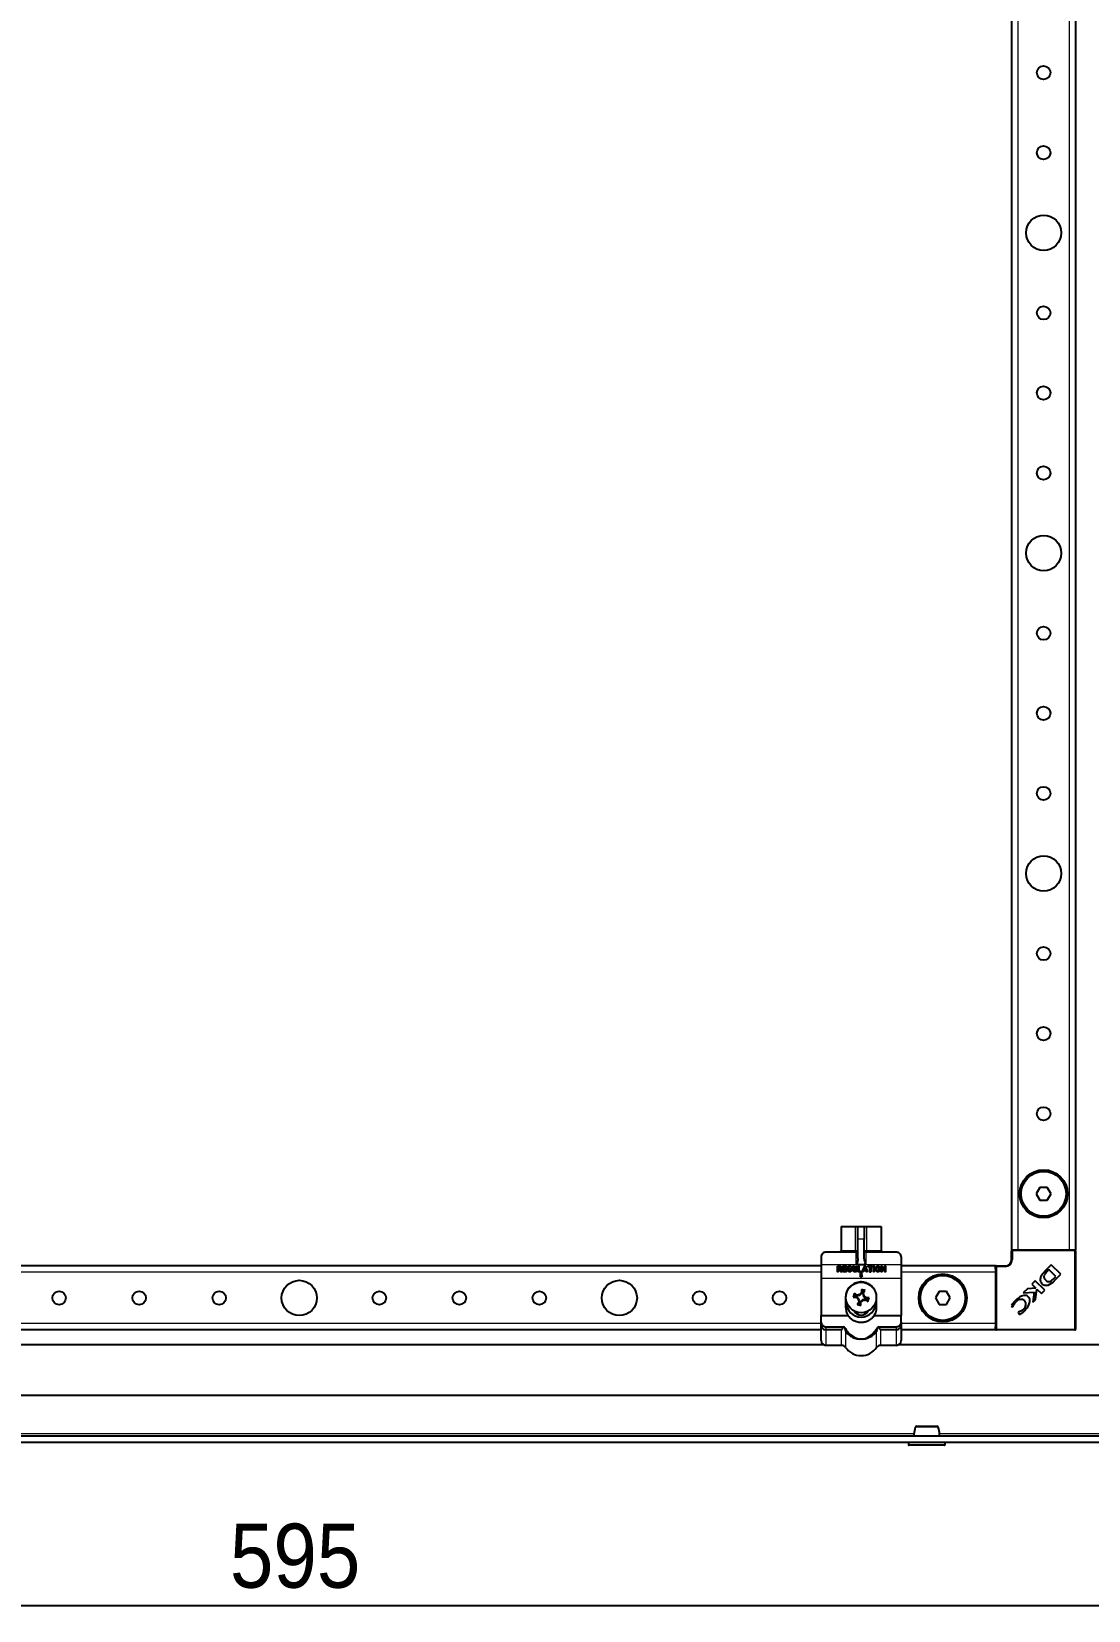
# Model space of a CAD drawing. Header units: millimetres. Extents: x -1161 to 1836, y -465 to 1013.
# Drawn here: x -840.2 to -510.1, y -284.8 to 208.1 of the extents above; entities that cross this region are included whole.
import ezdxf

# ---------------------------------------------------------------- set-up
doc = ezdxf.new("R2010")
doc.units = ezdxf.units.MM
doc.linetypes.add('SLD-Сплошная', pattern=[0])
doc.layers.add('FORMAT', color=7, linetype='SLD-Сплошная')
doc.styles.add('SLDTEXTSTYLE0', font='GOTHICI.TTF', dxfattribs={"width": 0.913})
doc.styles.add('SLDTEXTSTYLE1', font='GOTHIC.TTF', dxfattribs={"width": 0.913})
doc.dimstyles.new('SLDDIMSTYLE0', dxfattribs={"dimtxt": 20, "dimasz": 10, "dimexe": 0, "dimexo": 0.0625, "dimgap": 5, "dimtad": 2, "dimdec": 1, "dimrnd": 1e-09, "dimzin": 12, "dimdsep": 46, "dimtxsty": 'SLDTEXTSTYLE0', "dimsah": 1, "dimcen": 0.09, "dimadec": 0, "dimazin": 3, "dimtfac": 1, "dimtofl": 0, "dimtmove": 0, "dimatfit": 3, "dimfxl": 0, "dimfrac": 2, "dimtolj": 1, "dimtzin": 12, "dimarcsym": 0})

# ---------------------------------------------------------------- blocks, each defined once
blk = doc.blocks.new('_D_7')
at = {"layer": 'FORMAT'}
for p, q in [((-1053.6, -232.23), (-1053.6, -284.22)), ((-458.6, -232.23), (-458.6, -284.22)), ((-1053.6, -283.22), (-458.6, -283.22))]:
    blk.add_line(p, q, dxfattribs=at)
for points in [[(-1053.6, -283.22), (-1043.6, -284.76), (-1043.6, -281.69)], [(-458.6, -283.22), (-468.6, -281.69), (-468.6, -284.76)]]:
    blk.add_solid(points, dxfattribs=at)
at = {"layer": 'FORMAT', "insert": (-778.26, -257.68), "char_height": 20, "attachment_point": 1, "style": 'SLDTEXTSTYLE1'}
blk.add_mtext('595', dxfattribs=at)

msp = doc.modelspace()

# ---------------------------------------------------------------- linework, layer by layer
at = {"color": 7, "linetype": 'SLD-Сплошная', "lineweight": 25}
for p, q in [((-534.1, 662.78), (-534.1, -172.22)), ((-514.1, 662.78), (-514.1, -172.22)), ((-525.25, -152.72), (-526.41, -154.72)), ((-522.94, -152.72), (-525.25, -152.72)), ((-521.79, -154.72), (-522.94, -152.72)), ((-526.41, -154.72), (-525.25, -156.72)), ((-525.25, -156.72), (-522.94, -156.72)), ((-522.94, -156.72), (-521.79, -154.72)), ((-587.35, -164.92), (-587.35, -172.42)), ((-587.35, -164.92), (-582.82, -164.92)), ((-582.82, -164.92), (-582.1, -164.92)), ((-582.1, -164.92), (-580.1, -164.92)), ((-582.1, -168.92), (-582.1, -164.92)), ((-580.1, -164.92), (-580.1, -168.92)), ((-580.1, -164.92), (-579.38, -164.92)), ((-579.38, -164.92), (-574.85, -164.92)), ((-574.85, -164.92), (-574.85, -172.42)), ((-582.1, -174.86), (-582.1, -168.92)), ((-580.1, -174.86), (-580.1, -168.92)), ((-534.1, -172.22), (-533.8, -172.22)), ((-533.8, -172.22), (-533.15, -172.22)), ((-533.15, -172.22), (-532.1, -172.22)), ((-532.1, -172.22), (-516.1, -172.22)), ((-516.1, -172.22), (-515.04, -172.22)), ((-515.04, -172.22), (-514.4, -172.22)), ((-514.4, -172.22), (-514.1, -172.22)), ((-593.6, -177.22), (-974.1, -177.22)), ((-593.6, -174.42), (-593.6, -176.92)), ((-593.6, -176.92), (-593.6, -181.18)), ((-582.6, -172.92), (-592.1, -172.92)), ((-588.51, -178.94), (-588.51, -177.28)), ((-588.51, -177.28), (-587.75, -177.28)), ((-586.9, -179.05), (-586.9, -177.28)), ((-586.9, -177.28), (-585.84, -177.28)), ((-583.64, -178.47), (-583.64, -177.39)), ((-583.38, -177.39), (-583.38, -178.46)), ((-582.63, -178.45), (-582.63, -177.39)), ((-582.37, -177.39), (-582.37, -178.45)), ((-582.08, -179.07), (-582.08, -177.41)), ((-581.82, -177.41), (-581.82, -178.81)), ((-580.66, -178.9), (-580.09, -177.36)), ((-579.76, -177.38), (-579.17, -178.9)), ((-570.1, -172.92), (-579.6, -172.92)), ((-578.83, -177.28), (-577.71, -177.28)), ((-577.24, -178.94), (-577.24, -177.41)), ((-576.98, -177.41), (-576.98, -178.94)), ((-574.82, -178.94), (-574.82, -177.38)), ((-574.55, -177.33), (-573.74, -178.57)), ((-573.74, -178.57), (-573.74, -177.39)), ((-573.48, -177.39), (-573.48, -178.94)), ((-568.6, -174.42), (-568.6, -176.92)), ((-568.6, -176.92), (-568.6, -181.18)), ((-539.1, -177.22), (-568.6, -177.22)), ((-539.1, -177.22), (-539.1, -177.52)), ((-538.8, -177.22), (-536.1, -177.22)), ((-534.1, -175.22), (-534.1, -172.52)), ((-521.7, -176.87), (-523.59, -178.76)), ((-518.74, -179.83), (-521.7, -176.87)), ((-514.1, -172.52), (-514.1, -196.92)), ((-593.6, -181.18), (-593.6, -192.68)), ((-588.24, -177.54), (-588.24, -178.04)), ((-587.75, -177.54), (-588.24, -177.54)), ((-588.24, -178.04), (-587.65, -178.04)), ((-588.24, -178.31), (-588.24, -178.94)), ((-587.95, -178.31), (-588.24, -178.31)), ((-587.46, -179.02), (-587.95, -178.31)), ((-587.65, -178.31), (-587.25, -178.88)), ((-585.84, -179.05), (-586.9, -179.05)), ((-585.84, -177.54), (-586.64, -177.54)), ((-586.64, -177.54), (-586.64, -177.95)), ((-586.64, -177.95), (-585.89, -177.95)), ((-585.89, -178.21), (-586.64, -178.21)), ((-586.64, -178.21), (-586.64, -178.79)), ((-586.64, -178.79), (-585.84, -178.79)), ((-584.57, -178.12), (-584.07, -178.12)), ((-584.36, -178.38), (-584.57, -178.38)), ((-584.07, -178.12), (-584.07, -178.41)), ((-581.02, -179.07), (-582.08, -179.07)), ((-581.82, -178.81), (-581.02, -178.81)), ((-581.35, -180.28), (-581.6, -180.28)), ((-581.6, -180.28), (-581.1, -180.78)), ((-580.85, -179.28), (-581.35, -179.28)), ((-581.35, -179.28), (-581.35, -180.28)), ((-581.1, -180.78), (-580.6, -180.28)), ((-580.85, -180.28), (-580.85, -179.28)), ((-580.6, -180.28), (-580.85, -180.28)), ((-580.32, -178.74), (-580.41, -178.99)), ((-579.51, -178.74), (-580.32, -178.74)), ((-579.92, -177.6), (-580.23, -178.48)), ((-580.23, -178.48), (-579.6, -178.48)), ((-579.6, -178.48), (-579.92, -177.6)), ((-579.42, -178.98), (-579.51, -178.74)), ((-578.42, -177.54), (-578.83, -177.54)), ((-578.42, -179.01), (-578.42, -177.54)), ((-577.71, -177.54), (-578.1, -177.54)), ((-578.1, -177.54), (-578.1, -179.01)), ((-573.72, -178.97), (-574.56, -177.7)), ((-574.56, -177.7), (-574.56, -178.94)), ((-568.6, -181.18), (-568.6, -192.68)), ((-539.1, -178.17), (-539.1, -177.52)), ((-539.1, -178.17), (-539.1, -179.22)), ((-539.1, -179.22), (-539.1, -195.22)), ((-526.71, -181.88), (-527.77, -182.93)), ((-523.75, -184.83), (-526.71, -181.88)), ((-523.59, -178.76), (-523.61, -178.78)), ((-522.45, -178.35), (-523.11, -179.03)), ((-520.27, -180.53), (-522.45, -178.35)), ((-520.99, -181.28), (-520.27, -180.53)), ((-520.74, -181.82), (-518.74, -179.83)), ((-585.95, -187.07), (-585.95, -190.07)), ((-583.3, -186.75), (-583.57, -186.94)), ((-583.3, -186.75), (-583.13, -186.17)), ((-582.5, -186.78), (-583.3, -186.75)), ((-583.13, -186.17), (-583.25, -185.86)), ((-583.13, -186.17), (-582.44, -186.57)), ((-582.5, -186.78), (-582.61, -187)), ((-581.83, -187.48), (-582.5, -186.78)), ((-582.44, -186.57), (-582.41, -186.33)), ((-582.44, -186.57), (-581.5, -186.34)), ((-581.5, -186.34), (-581.62, -186.13)), ((-581.5, -186.34), (-580.8, -185.67)), ((-580.8, -185.67), (-581.02, -185.57)), ((-580.77, -184.87), (-580.96, -184.61)), ((-580.8, -185.67), (-580.77, -184.87)), ((-580.77, -184.87), (-580.19, -185.04)), ((-580.19, -185.04), (-580.59, -185.73)), ((-580.59, -185.73), (-580.36, -186.67)), ((-580.59, -185.73), (-580.35, -185.76)), ((-580.36, -186.67), (-580.15, -186.55)), ((-580.36, -186.67), (-579.69, -187.37)), ((-580.19, -185.04), (-579.89, -184.92)), ((-579.69, -187.37), (-579.59, -187.15)), ((-578.89, -187.4), (-578.63, -187.21)), ((-576.25, -190.07), (-576.25, -187.07)), ((-556.75, -185.22), (-557.91, -187.22)), ((-557.91, -187.22), (-556.75, -189.22)), ((-554.44, -185.22), (-556.75, -185.22)), ((-553.29, -187.22), (-554.44, -185.22)), ((-554.44, -189.22), (-553.29, -187.22)), ((-529.18, -184.35), (-530.47, -185.64)), ((-530.47, -185.64), (-527, -185.46)), ((-526.52, -184.18), (-529.18, -184.35)), ((-527.77, -182.93), (-526.52, -184.18)), ((-527, -185.46), (-527.47, -188.56)), ((-526.67, -187.76), (-526.19, -184.49)), ((-526.19, -184.49), (-524.8, -185.88)), ((-524.8, -185.88), (-523.75, -184.83)), ((-585.75, -188.57), (-585.95, -188.57)), ((-582.01, -189.11), (-582.31, -189.23)), ((-581.83, -187.48), (-582.05, -187.6)), ((-582.01, -189.11), (-581.6, -188.42)), ((-581.43, -189.28), (-582.01, -189.11)), ((-581.6, -188.42), (-581.85, -188.39)), ((-581.6, -188.42), (-581.83, -187.48)), ((-581.39, -188.48), (-581.43, -189.28)), ((-581.43, -189.28), (-581.23, -189.54)), ((-580.69, -187.81), (-581.39, -188.48)), ((-581.39, -188.48), (-581.17, -188.58)), ((-579.75, -187.58), (-580.69, -187.81)), ((-580.69, -187.81), (-580.58, -188.02)), ((-579.75, -187.58), (-579.79, -187.82)), ((-579.06, -187.98), (-579.75, -187.58)), ((-579.69, -187.37), (-578.89, -187.4)), ((-578.89, -187.4), (-579.06, -187.98)), ((-579.06, -187.98), (-578.94, -188.29)), ((-576.25, -188.57), (-576.45, -188.57)), ((-556.75, -189.22), (-554.44, -189.22)), ((-534.1, -189.6), (-533.85, -190.11)), ((-533.85, -190.11), (-533.74, -190)), ((-531.9, -191.54), (-532.03, -191.68)), ((-532.03, -191.68), (-531.7, -192.37)), ((-527.47, -188.56), (-526.67, -187.76)), ((-593.6, -194.82), (-593.6, -192.68)), ((-593.6, -192.68), (-585.19, -192.68)), ((-593.6, -195.73), (-593.6, -194.82)), ((-593.6, -200.52), (-593.6, -195.73)), ((-592.1, -196.21), (-586.58, -196.21)), ((-592.1, -197.11), (-587.19, -197.11)), ((-577.01, -192.68), (-568.6, -192.68)), ((-575.62, -196.21), (-570.1, -196.21)), ((-575.01, -197.11), (-570.1, -197.11)), ((-568.6, -194.82), (-568.6, -192.68)), ((-568.6, -194.82), (-568.6, -195.73)), ((-568.6, -195.73), (-568.6, -200.52)), ((-539.1, -195.22), (-539.1, -196.28)), ((-539.1, -196.92), (-539.1, -196.28)), ((-539.1, -196.92), (-539.1, -197.22)), ((-999.6, -201.72), (-593, -201.72)), ((-593.6, -197.22), (-974.1, -197.22)), ((-587.19, -202.02), (-592.1, -202.02)), ((-570.1, -202.02), (-575.01, -202.02)), ((-569.2, -201.72), (-474.72, -201.72)), ((-539.1, -197.22), (-568.6, -197.22)), ((-514.4, -197.22), (-538.8, -197.22)), ((-466.6, -217.72), (-999.6, -217.72)), ((-1051.3, -230.22), (-460.9, -230.22)), ((-1051.3, -232.22), (-460.9, -232.22)), ((-566.35, -232.22), (-566.35, -232.97)), ((-555.1, -233.22), (-566.1, -233.22)), ((-554.85, -232.97), (-554.85, -232.22))]:
    msp.add_line(p, q, dxfattribs=at)
at = {"color": 7, "linetype": 'SLD-Сплошная', "lineweight": 18}
for p, q in [((-532.1, 662.78), (-532.1, -172.22)), ((-516.1, 662.78), (-516.1, -172.22)), ((-582.82, -172.42), (-582.82, -164.92)), ((-579.38, -164.92), (-579.38, -172.42)), ((-587.35, -172.42), (-582.82, -172.42)), ((-582.82, -172.42), (-582.1, -172.42)), ((-580.1, -168.92), (-582.1, -168.92)), ((-580.1, -172.42), (-579.38, -172.42)), ((-579.38, -172.42), (-574.85, -172.42)), ((-533.8, -172.52), (-533.8, -172.22)), ((-514.4, -172.52), (-514.4, -172.22)), ((-582.6, -176.92), (-593.6, -176.92)), ((-582.6, -176.92), (-582.6, -172.92)), ((-582.1, -176.92), (-582.1, -174.86)), ((-568.6, -176.92), (-582.1, -176.92)), ((-579.6, -172.92), (-579.6, -176.85)), ((-538.8, -177.52), (-538.8, -177.22)), ((-536.1, -177.22), (-536.1, -177.52)), ((-534.1, -172.52), (-533.8, -172.52)), ((-534.1, -175.22), (-533.8, -175.22)), ((-533.8, -172.52), (-533.8, -175.22)), ((-514.4, -172.52), (-533.8, -172.52)), ((-514.4, -196.92), (-514.4, -172.52)), ((-514.4, -172.52), (-514.1, -172.52)), ((-593.6, -179.22), (-974.1, -179.22)), ((-568.6, -181.18), (-593.6, -181.18)), ((-539.1, -179.22), (-568.6, -179.22)), ((-539.1, -177.52), (-538.8, -177.52)), ((-536.1, -177.52), (-538.8, -177.52)), ((-538.8, -177.52), (-538.8, -196.92)), ((-593.6, -195.22), (-974.1, -195.22)), ((-592.1, -196.21), (-592.1, -197.11)), ((-592.1, -197.11), (-592.1, -202.02)), ((-587.19, -202.02), (-587.19, -197.11)), ((-575.01, -197.11), (-575.01, -202.02)), ((-570.1, -197.11), (-570.1, -196.21)), ((-570.1, -202.02), (-570.1, -197.11)), ((-539.1, -195.22), (-568.6, -195.22)), ((-539.1, -196.92), (-538.8, -196.92)), ((-538.8, -196.92), (-514.4, -196.92)), ((-538.8, -197.22), (-538.8, -196.92)), ((-514.4, -196.92), (-514.4, -197.22)), ((-514.4, -196.92), (-514.1, -196.92)), ((-585.95, -197.71), (-585.95, -202.67)), ((-576.25, -202.67), (-576.25, -197.71)), ((-564.57, -229.62), (-947.63, -229.62)), ((-461.2, -229.62), (-556.63, -229.62)), ((-566.35, -232.97), (-554.85, -232.97))]:
    msp.add_line(p, q, dxfattribs=at)
at = {"color": 7, "linetype": 'SLD-Сплошная', "lineweight": 18, "flags": 128}
for points in [[(-582.82, -172.42), (-582.83, -172.52), (-582.83, -172.62), (-582.85, -172.7), (-582.86, -172.78), (-582.89, -172.84), (-582.91, -172.89), (-582.94, -172.92), (-582.96, -172.92)], [(-579.24, -172.92), (-579.27, -172.92), (-579.29, -172.89), (-579.31, -172.84), (-579.34, -172.78), (-579.35, -172.7), (-579.37, -172.62), (-579.37, -172.52), (-579.38, -172.42)]]:
    msp.add_lwpolyline(points, dxfattribs=at)
at = {"color": 7, "linetype": 'SLD-Сплошная', "lineweight": 25}
for centre, radius in [((-524.1, 195.28), 2.1), ((-524.1, 170.28), 2.1), ((-524.1, 145.28), 5.5), ((-524.1, 120.28), 2.1), ((-524.1, 95.28), 2.1), ((-524.1, 70.28), 2.1), ((-524.1, 45.28), 5.5), ((-524.1, 20.28), 2.1), ((-524.1, -4.72), 2.1), ((-524.1, -29.72), 2.1), ((-524.1, -54.72), 5.5), ((-524.1, -79.72), 2.1), ((-524.1, -104.72), 2.1), ((-524.1, -129.72), 2.1), ((-524.1, -154.72), 7.5), ((-524.1, -154.72), 7), ((-756.6, -187.22), 5.5), ((-656.6, -187.22), 5.5), ((-581.1, -187.07), 4.75), ((-555.6, -187.22), 7.5), ((-555.6, -187.22), 7), ((-831.6, -187.22), 2.1), ((-806.6, -187.22), 2.1), ((-781.6, -187.22), 2.1), ((-731.6, -187.22), 2.1), ((-706.6, -187.22), 2.1), ((-681.6, -187.22), 2.1), ((-631.6, -187.22), 2.1), ((-606.6, -187.22), 2.1)]:
    msp.add_circle(centre, radius, dxfattribs=at)
for centre, radius, start, end in [((-587.85, -172.42), 0.5, 270, 0), ((-582.6, -172.42), 0.5, 270, 0), ((-579.6, -172.42), 0.5, 180, 270), ((-574.35, -172.42), 0.5, 180, 270), ((-533.8, -172.52), 0.3, 90, 180), ((-514.4, -172.52), 0.3, 0, 90), ((-538.8, -177.52), 0.3, 90, 180), ((-536.1, -175.22), 2, 270, 0), ((-524.4, -178.62), 4.87, 290.3445, 318.7777), ((-525.17, -176.8), 6.12, 306.9888, 313.0744), ((-511.53, -207.37), 74.88, 163.3093, 164.166), ((-578.54, -118.08), 69.05, 265.8232, 266.6231), ((-616.04, -246.63), 69.05, 60.8523, 61.6521), ((-527.23, -135.52), 75.61, 222.9111, 223.5289), ((-563.4, -259.51), 75.61, 103.9464, 104.5642), ((-529.54, -240.94), 75.61, 132.9111, 133.5289), ((-512.1, -189.63), 69.05, 175.8232, 176.6231), ((-601.39, -256.64), 74.88, 73.3093, 74.166), ((-640.65, -152.13), 69.05, 330.8523, 331.6521), ((-653.53, -204.78), 75.61, 13.9464, 14.5642), ((-634.97, -238.63), 75.61, 42.9111, 43.5289), ((-583.66, -256.07), 69.05, 85.8232, 86.6231), ((-650.66, -166.78), 74.88, 343.3093, 344.166), ((-581.1, -188.57), 4.65, 180, 0), ((-581.1, -190.07), 2.5, 209.1291, 330.7764), ((-521.54, -222.02), 69.05, 150.8523, 151.6521), ((-560.8, -117.51), 74.88, 253.3093, 254.166), ((-508.67, -169.37), 75.61, 193.9464, 194.5642), ((-650.1, -184.52), 69.05, 355.8232, 356.6231), ((-632.65, -133.2), 75.61, 312.9111, 313.5289), ((-598.8, -114.64), 75.61, 283.9464, 284.5642), ((-546.16, -127.52), 69.05, 240.8523, 241.6521), ((-531.17, -189.63), 1.94, 53.3097, 142.3464), ((-531.61, -189.23), 1.97, 308.454, 35.887), ((-538.8, -196.92), 0.3, 180, 270), ((-514.4, -196.92), 0.3, 270, 0), ((-592.1, -200.52), 1.5, 180, 270), ((-587.19, -203.52), 1.5, 34.5604, 90), ((-575.01, -203.52), 1.5, 90, 145.4396), ((-570.1, -200.52), 1.5, 270, 0), ((-581.1, -199.33), 5.89, 214.5604, 325.4396), ((-563.71, -227.72), 0.5, 89.9982, 165.4001), ((-557.49, -227.72), 0.5, 15.316, 90.0228), ((-566.1, -232.97), 0.25, 180, 270), ((-555.1, -232.97), 0.25, 270, 0)]:
    msp.add_arc(centre, radius, start, end, dxfattribs=at)
at = {"color": 7, "linetype": 'SLD-Сплошная', "lineweight": 18}
msp.add_arc((-536.1, -175.22), 2.3, 270, 0, dxfattribs=at)
at = {"color": 7, "linetype": 'SLD-Сплошная', "lineweight": 25}
msp.add_ellipse((14847.08, -176.92), major_axis=(15429.18, 0), ratio=0.000259, start_param=3.123591, end_param=3.141593, dxfattribs=at)
for points, knots in [([(-592.1, -172.92), (-592.1, -172.92), (-592.17, -172.92), (-592.52, -172.95), (-593.05, -173.18), (-593.52, -173.76), (-593.58, -174.24), (-593.6, -174.42)], [0, 0, 0, 0, 0.003231, 0.101221, 0.514725, 0.80586, 1, 1, 1, 1]), ([(-587.75, -177.28), (-587.67, -177.28), (-587.54, -177.29), (-587.43, -177.38), (-587.38, -177.41)], [0, 0, 0, 0, 0.559747, 1, 1, 1, 1]), ([(-587.38, -177.41), (-587.32, -177.48), (-587.23, -177.59), (-587.22, -177.74), (-587.21, -177.8)], [0, 0, 0, 0, 0.558947, 1, 1, 1, 1]), ([(-585.84, -177.28), (-585.82, -177.28), (-585.77, -177.28), (-585.72, -177.31), (-585.69, -177.36), (-585.69, -177.39), (-585.69, -177.41)], [0, 0, 0, 0, 0.2808719, 0.5597012, 0.7793822, 1, 1, 1, 1]), ([(-585.69, -177.41), (-585.69, -177.43), (-585.69, -177.47), (-585.75, -177.54), (-585.8, -177.54), (-585.84, -177.54)], [0, 0, 0, 0, 0.281053, 0.559663, 1, 1, 1, 1]), ([(-585.15, -177.5), (-585.07, -177.42), (-584.94, -177.28), (-584.74, -177.26), (-584.66, -177.25)], [0, 0, 0, 0, 0.559217, 1, 1, 1, 1]), ([(-584.66, -177.25), (-584.59, -177.26), (-584.46, -177.26), (-584.35, -177.32), (-584.31, -177.34)], [0, 0, 0, 0, 0.560514, 1, 1, 1, 1]), ([(-584.31, -177.34), (-584.27, -177.37), (-584.21, -177.43), (-584.16, -177.5), (-584.14, -177.53)], [0, 0, 0, 0, 0.559542, 1, 1, 1, 1]), ([(-583.64, -177.39), (-583.64, -177.37), (-583.64, -177.33), (-583.61, -177.28), (-583.57, -177.26), (-583.54, -177.25), (-583.52, -177.25)], [0, 0, 0, 0, 0.280849, 0.55949, 0.779158, 1, 1, 1, 1]), ([(-583.52, -177.25), (-583.5, -177.25), (-583.46, -177.26), (-583.4, -177.29), (-583.38, -177.34), (-583.38, -177.37), (-583.38, -177.39)], [0, 0, 0, 0, 0.2809103, 0.559174, 0.7791663, 1, 1, 1, 1]), ([(-582.63, -177.39), (-582.63, -177.37), (-582.63, -177.33), (-582.6, -177.28), (-582.56, -177.26), (-582.53, -177.25), (-582.51, -177.25)], [0, 0, 0, 0, 0.2809, 0.559498, 0.779148, 1, 1, 1, 1]), ([(-582.1, -174.86), (-582.14, -175.2), (-582.22, -175.9), (-582.47, -176.57), (-582.6, -176.92), (-582.6, -176.92)], [0, 0, 0, 0, 0.475461, 0.994056, 1, 1, 1, 1]), ([(-582.51, -177.25), (-582.49, -177.25), (-582.45, -177.26), (-582.4, -177.29), (-582.37, -177.34), (-582.37, -177.37), (-582.37, -177.39)], [0, 0, 0, 0, 0.280888, 0.559023, 0.779155, 1, 1, 1, 1]), ([(-582.08, -177.41), (-582.08, -177.39), (-582.08, -177.35), (-582.05, -177.3), (-582.01, -177.28), (-581.98, -177.28), (-581.96, -177.28)], [0, 0, 0, 0, 0.280912, 0.559405, 0.779108, 1, 1, 1, 1]), ([(-581.96, -177.28), (-581.94, -177.28), (-581.9, -177.28), (-581.85, -177.31), (-581.82, -177.36), (-581.82, -177.4), (-581.82, -177.41)], [0, 0, 0, 0, 0.2808126, 0.5590988, 0.7791702, 1, 1, 1, 1]), ([(-579.6, -176.85), (-579.6, -176.85), (-579.6, -176.85), (-579.61, -176.85), (-579.62, -176.83), (-579.66, -176.75), (-579.78, -176.41), (-580, -175.78), (-580.06, -175.19), (-580.1, -174.86)], [0, 0, 0, 0, 0.00167, 0.003889, 0.009531, 0.034361, 0.132751, 0.526214, 1, 1, 1, 1]), ([(-580.09, -177.36), (-580.08, -177.35), (-580.07, -177.31), (-580.02, -177.26), (-579.97, -177.26), (-579.94, -177.25)], [0, 0, 0, 0, 0.281465, 0.561772, 1, 1, 1, 1]), ([(-579.94, -177.25), (-579.92, -177.25), (-579.87, -177.26), (-579.8, -177.3), (-579.78, -177.35), (-579.76, -177.38)], [0, 0, 0, 0, 0.281226, 0.561522, 1, 1, 1, 1]), ([(-578.97, -177.41), (-578.97, -177.39), (-578.96, -177.35), (-578.93, -177.3), (-578.88, -177.28), (-578.85, -177.28), (-578.83, -177.28)], [0, 0, 0, 0, 0.280713, 0.558701, 0.779045, 1, 1, 1, 1]), ([(-578.83, -177.54), (-578.85, -177.54), (-578.89, -177.54), (-578.94, -177.5), (-578.96, -177.46), (-578.97, -177.42), (-578.97, -177.41)], [0, 0, 0, 0, 0.28076, 0.558821, 0.778915, 1, 1, 1, 1]), ([(-577.71, -177.28), (-577.69, -177.28), (-577.65, -177.28), (-577.59, -177.31), (-577.56, -177.36), (-577.55, -177.39), (-577.55, -177.41)], [0, 0, 0, 0, 0.280951, 0.559967, 0.779431, 1, 1, 1, 1]), ([(-577.55, -177.41), (-577.55, -177.43), (-577.56, -177.48), (-577.62, -177.54), (-577.68, -177.54), (-577.71, -177.54)], [0, 0, 0, 0, 0.281019, 0.559679, 1, 1, 1, 1]), ([(-577.24, -177.41), (-577.24, -177.39), (-577.24, -177.35), (-577.21, -177.3), (-577.17, -177.28), (-577.14, -177.28), (-577.12, -177.28)], [0, 0, 0, 0, 0.280828, 0.559417, 0.779393, 1, 1, 1, 1]), ([(-577.12, -177.28), (-577.1, -177.28), (-577.06, -177.28), (-577.01, -177.31), (-576.98, -177.36), (-576.98, -177.39), (-576.98, -177.41)], [0, 0, 0, 0, 0.280765, 0.559178, 0.779175, 1, 1, 1, 1]), ([(-576.35, -177.55), (-576.28, -177.46), (-576.16, -177.29), (-575.96, -177.27), (-575.87, -177.25)], [0, 0, 0, 0, 0.560137, 1, 1, 1, 1]), ([(-575.87, -177.25), (-575.81, -177.26), (-575.7, -177.27), (-575.5, -177.36), (-575.4, -177.47), (-575.34, -177.55)], [0, 0, 0, 0, 0.280496, 0.560765, 1, 1, 1, 1]), ([(-574.82, -177.38), (-574.82, -177.36), (-574.82, -177.32), (-574.79, -177.28), (-574.75, -177.26), (-574.72, -177.25), (-574.7, -177.25)], [0, 0, 0, 0, 0.280941, 0.559114, 0.779089, 1, 1, 1, 1]), ([(-574.7, -177.25), (-574.68, -177.25), (-574.65, -177.26), (-574.59, -177.28), (-574.57, -177.31), (-574.55, -177.33)], [0, 0, 0, 0, 0.280638, 0.560877, 1, 1, 1, 1]), ([(-573.74, -177.39), (-573.74, -177.37), (-573.74, -177.33), (-573.71, -177.28), (-573.67, -177.26), (-573.64, -177.25), (-573.62, -177.25)], [0, 0, 0, 0, 0.280888, 0.559482, 0.77927, 1, 1, 1, 1]), ([(-573.62, -177.25), (-573.6, -177.25), (-573.56, -177.26), (-573.5, -177.29), (-573.48, -177.34), (-573.48, -177.37), (-573.48, -177.39)], [0, 0, 0, 0, 0.280836, 0.55925, 0.779182, 1, 1, 1, 1]), ([(-568.6, -174.42), (-568.62, -174.24), (-568.68, -173.76), (-569.15, -173.18), (-569.68, -172.95), (-570.03, -172.92), (-570.1, -172.92), (-570.1, -172.92)], [0, 0, 0, 0, 0.19414, 0.485275, 0.898779, 0.996769, 1, 1, 1, 1]), ([(-588.39, -179.07), (-588.41, -179.07), (-588.45, -179.07), (-588.49, -179.03), (-588.51, -178.99), (-588.51, -178.96), (-588.51, -178.94)], [0, 0, 0, 0, 0.280437, 0.558281, 0.778899, 1, 1, 1, 1]), ([(-588.24, -178.94), (-588.24, -178.96), (-588.25, -179), (-588.29, -179.05), (-588.34, -179.07), (-588.37, -179.07), (-588.39, -179.07)], [0, 0, 0, 0, 0.280498, 0.558325, 0.778868, 1, 1, 1, 1]), ([(-587.56, -177.61), (-587.59, -177.59), (-587.65, -177.55), (-587.72, -177.54), (-587.75, -177.54)], [0, 0, 0, 0, 0.559136, 1, 1, 1, 1]), ([(-587.65, -178.04), (-587.63, -178.04), (-587.6, -178.03), (-587.57, -178.01), (-587.55, -178)], [0, 0, 0, 0, 0.5581742, 1, 1, 1, 1]), ([(-587.41, -178.22), (-587.45, -178.24), (-587.52, -178.29), (-587.61, -178.3), (-587.65, -178.31)], [0, 0, 0, 0, 0.56031, 1, 1, 1, 1]), ([(-587.48, -177.8), (-587.48, -177.76), (-587.49, -177.69), (-587.54, -177.63), (-587.56, -177.61)], [0, 0, 0, 0, 0.559692, 1, 1, 1, 1]), ([(-587.55, -178), (-587.54, -177.98), (-587.51, -177.95), (-587.48, -177.89), (-587.48, -177.83), (-587.48, -177.8)], [0, 0, 0, 0, 0.279917, 0.56006, 1, 1, 1, 1]), ([(-587.36, -179.07), (-587.38, -179.07), (-587.4, -179.07), (-587.43, -179.05), (-587.45, -179.03), (-587.46, -179.02)], [0, 0, 0, 0, 0.28022, 0.561305, 1, 1, 1, 1]), ([(-587.21, -177.8), (-587.22, -177.89), (-587.24, -178.06), (-587.36, -178.17), (-587.41, -178.22)], [0, 0, 0, 0, 0.559457, 1, 1, 1, 1]), ([(-587.21, -178.95), (-587.22, -178.97), (-587.23, -179.01), (-587.27, -179.05), (-587.32, -179.07), (-587.35, -179.07), (-587.36, -179.07)], [0, 0, 0, 0, 0.278138, 0.5585442, 0.7791606, 1, 1, 1, 1]), ([(-587.25, -178.88), (-587.24, -178.89), (-587.22, -178.91), (-587.21, -178.93), (-587.21, -178.95)], [0, 0, 0, 0, 0.561079, 1, 1, 1, 1]), ([(-576.25, -187.07), (-576.29, -186.57), (-576.38, -185.56), (-577.16, -184.1), (-578.34, -182.98), (-579.81, -182.31), (-581.43, -182.14), (-583.03, -182.52), (-584.41, -183.41), (-585.39, -184.65), (-585.88, -185.94), (-585.93, -186.74), (-585.95, -187.07)], [0, 0, 0, 0, 0.108524, 0.217459, 0.318088, 0.417791, 0.519828, 0.622975, 0.725929, 0.827131, 0.926323, 1, 1, 1, 1]), ([(-585.89, -177.95), (-585.87, -177.95), (-585.83, -177.95), (-585.77, -177.98), (-585.74, -178.03), (-585.74, -178.06), (-585.74, -178.08)], [0, 0, 0, 0, 0.280945, 0.559897, 0.779525, 1, 1, 1, 1]), ([(-585.74, -178.08), (-585.74, -178.1), (-585.74, -178.15), (-585.8, -178.21), (-585.86, -178.21), (-585.89, -178.21)], [0, 0, 0, 0, 0.2810994, 0.5597683, 1, 1, 1, 1]), ([(-585.84, -178.79), (-585.82, -178.79), (-585.77, -178.79), (-585.72, -178.82), (-585.69, -178.87), (-585.69, -178.9), (-585.69, -178.92)], [0, 0, 0, 0, 0.280912, 0.559714, 0.779499, 1, 1, 1, 1]), ([(-585.69, -178.92), (-585.69, -178.94), (-585.69, -178.98), (-585.75, -179.05), (-585.8, -179.05), (-585.84, -179.05)], [0, 0, 0, 0, 0.2812138, 0.5599009, 1, 1, 1, 1]), ([(-585.34, -178.18), (-585.34, -178.04), (-585.33, -177.8), (-585.2, -177.6), (-585.15, -177.5)], [0, 0, 0, 0, 0.56034, 1, 1, 1, 1]), ([(-585.15, -178.78), (-585.21, -178.68), (-585.33, -178.49), (-585.34, -178.27), (-585.34, -178.18)], [0, 0, 0, 0, 0.5593467, 1, 1, 1, 1]), ([(-584.63, -179.07), (-584.68, -179.07), (-584.8, -179.06), (-585, -178.97), (-585.09, -178.85), (-585.15, -178.78)], [0, 0, 0, 0, 0.280314, 0.560507, 1, 1, 1, 1]), ([(-584.66, -177.52), (-584.7, -177.52), (-584.77, -177.53), (-584.9, -177.6), (-585.05, -177.81), (-585.07, -178.03), (-585.08, -178.18)], [0, 0, 0, 0, 0.125332, 0.250695, 0.500738, 1, 1, 1, 1]), ([(-585.08, -178.18), (-585.07, -178.26), (-585.07, -178.41), (-584.99, -178.55), (-584.96, -178.61)], [0, 0, 0, 0, 0.55998, 1, 1, 1, 1]), ([(-584.96, -178.61), (-584.91, -178.67), (-584.83, -178.78), (-584.69, -178.8), (-584.63, -178.81)], [0, 0, 0, 0, 0.560858, 1, 1, 1, 1]), ([(-584.7, -178.25), (-584.69, -178.23), (-584.69, -178.19), (-584.66, -178.14), (-584.61, -178.12), (-584.58, -178.12), (-584.57, -178.12)], [0, 0, 0, 0, 0.280637, 0.55889, 0.779144, 1, 1, 1, 1]), ([(-584.57, -178.38), (-584.59, -178.38), (-584.63, -178.38), (-584.67, -178.34), (-584.69, -178.29), (-584.7, -178.26), (-584.7, -178.25)], [0, 0, 0, 0, 0.2806643, 0.558735, 0.779002, 1, 1, 1, 1]), ([(-584.47, -177.56), (-584.51, -177.55), (-584.57, -177.52), (-584.64, -177.52), (-584.66, -177.52)], [0, 0, 0, 0, 0.558634, 1, 1, 1, 1]), ([(-584.63, -178.81), (-584.6, -178.81), (-584.55, -178.81), (-584.45, -178.76), (-584.42, -178.69), (-584.4, -178.64)], [0, 0, 0, 0, 0.281265, 0.561609, 1, 1, 1, 1]), ([(-584.28, -178.95), (-584.34, -178.99), (-584.44, -179.06), (-584.57, -179.07), (-584.63, -179.07)], [0, 0, 0, 0, 0.558998, 1, 1, 1, 1]), ([(-584.37, -177.68), (-584.39, -177.66), (-584.42, -177.61), (-584.46, -177.58), (-584.47, -177.56)], [0, 0, 0, 0, 0.560467, 1, 1, 1, 1]), ([(-584.4, -178.64), (-584.39, -178.59), (-584.37, -178.51), (-584.36, -178.42), (-584.36, -178.38)], [0, 0, 0, 0, 0.559597, 1, 1, 1, 1]), ([(-584.26, -177.74), (-584.29, -177.74), (-584.33, -177.73), (-584.36, -177.69), (-584.37, -177.68)], [0, 0, 0, 0, 0.558039, 1, 1, 1, 1]), ([(-584.07, -178.41), (-584.08, -178.53), (-584.09, -178.73), (-584.22, -178.88), (-584.28, -178.95)], [0, 0, 0, 0, 0.560493, 1, 1, 1, 1]), ([(-584.11, -177.61), (-584.11, -177.63), (-584.12, -177.67), (-584.17, -177.71), (-584.21, -177.74), (-584.25, -177.74), (-584.26, -177.74)], [0, 0, 0, 0, 0.277709, 0.558209, 0.77892, 1, 1, 1, 1]), ([(-584.14, -177.53), (-584.13, -177.54), (-584.11, -177.57), (-584.11, -177.6), (-584.11, -177.61)], [0, 0, 0, 0, 0.560691, 1, 1, 1, 1]), ([(-583.43, -178.94), (-583.5, -178.86), (-583.62, -178.73), (-583.64, -178.55), (-583.64, -178.47)], [0, 0, 0, 0, 0.558332, 1, 1, 1, 1]), ([(-582.98, -179.07), (-583.07, -179.07), (-583.23, -179.07), (-583.37, -178.98), (-583.43, -178.94)], [0, 0, 0, 0, 0.55925, 1, 1, 1, 1]), ([(-583.38, -178.46), (-583.37, -178.52), (-583.36, -178.63), (-583.29, -178.7), (-583.26, -178.73)], [0, 0, 0, 0, 0.560313, 1, 1, 1, 1]), ([(-583.26, -178.73), (-583.21, -178.76), (-583.14, -178.81), (-583.04, -178.81), (-583, -178.81)], [0, 0, 0, 0, 0.559441, 1, 1, 1, 1]), ([(-583, -178.81), (-582.95, -178.81), (-582.84, -178.79), (-582.71, -178.71), (-582.64, -178.58), (-582.64, -178.49), (-582.63, -178.45)], [0, 0, 0, 0, 0.280935, 0.559487, 0.779245, 1, 1, 1, 1]), ([(-582.37, -178.45), (-582.38, -178.54), (-582.39, -178.73), (-582.55, -178.95), (-582.77, -179.05), (-582.91, -179.07), (-582.98, -179.07)], [0, 0, 0, 0, 0.280416, 0.558636, 0.778958, 1, 1, 1, 1]), ([(-581.02, -178.81), (-581, -178.81), (-580.96, -178.81), (-580.9, -178.84), (-580.87, -178.89), (-580.87, -178.92), (-580.87, -178.94)], [0, 0, 0, 0, 0.280855, 0.559718, 0.779518, 1, 1, 1, 1]), ([(-580.87, -178.94), (-580.87, -178.96), (-580.87, -179.01), (-580.93, -179.07), (-580.98, -179.07), (-581.02, -179.07)], [0, 0, 0, 0, 0.281266, 0.560078, 1, 1, 1, 1]), ([(-580.67, -178.95), (-580.67, -178.94), (-580.67, -178.92), (-580.66, -178.91), (-580.66, -178.9)], [0, 0, 0, 0, 0.559504, 1, 1, 1, 1]), ([(-580.54, -179.07), (-580.56, -179.07), (-580.6, -179.07), (-580.64, -179.03), (-580.67, -178.99), (-580.67, -178.96), (-580.67, -178.95)], [0, 0, 0, 0, 0.279579, 0.559194, 0.779582, 1, 1, 1, 1]), ([(-580.41, -178.99), (-580.42, -179), (-580.43, -179.03), (-580.48, -179.07), (-580.52, -179.07), (-580.54, -179.07)], [0, 0, 0, 0, 0.28077, 0.560807, 1, 1, 1, 1]), ([(-579.3, -179.07), (-579.32, -179.07), (-579.35, -179.07), (-579.39, -179.04), (-579.41, -179), (-579.42, -178.98)], [0, 0, 0, 0, 0.2806948, 0.5603349, 1, 1, 1, 1]), ([(-579.16, -178.95), (-579.16, -178.97), (-579.17, -179.01), (-579.21, -179.05), (-579.26, -179.07), (-579.29, -179.07), (-579.3, -179.07)], [0, 0, 0, 0, 0.278517, 0.558613, 0.779333, 1, 1, 1, 1]), ([(-579.17, -178.9), (-579.17, -178.91), (-579.16, -178.93), (-579.16, -178.94), (-579.16, -178.95)], [0, 0, 0, 0, 0.5600811, 1, 1, 1, 1]), ([(-578.27, -179.15), (-578.29, -179.15), (-578.34, -179.14), (-578.39, -179.11), (-578.41, -179.06), (-578.41, -179.02), (-578.42, -179.01)], [0, 0, 0, 0, 0.280822, 0.559059, 0.779094, 1, 1, 1, 1]), ([(-578.1, -179.01), (-578.11, -179.03), (-578.11, -179.08), (-578.17, -179.14), (-578.23, -179.14), (-578.27, -179.15)], [0, 0, 0, 0, 0.280801, 0.559621, 1, 1, 1, 1]), ([(-577.12, -179.07), (-577.14, -179.07), (-577.18, -179.07), (-577.22, -179.03), (-577.24, -178.99), (-577.24, -178.96), (-577.24, -178.94)], [0, 0, 0, 0, 0.2804367, 0.5582807, 0.7788987, 1, 1, 1, 1]), ([(-576.98, -178.94), (-576.98, -178.96), (-576.98, -179), (-577.02, -179.05), (-577.07, -179.07), (-577.1, -179.07), (-577.12, -179.07)], [0, 0, 0, 0, 0.280518, 0.5583, 0.778735, 1, 1, 1, 1]), ([(-576.52, -178.17), (-576.51, -178.05), (-576.5, -177.83), (-576.4, -177.63), (-576.35, -177.55)], [0, 0, 0, 0, 0.559914, 1, 1, 1, 1]), ([(-576.34, -178.79), (-576.4, -178.68), (-576.51, -178.49), (-576.52, -178.27), (-576.52, -178.17)], [0, 0, 0, 0, 0.559149, 1, 1, 1, 1]), ([(-575.85, -179.07), (-575.9, -179.07), (-576.01, -179.06), (-576.2, -178.97), (-576.29, -178.86), (-576.34, -178.79)], [0, 0, 0, 0, 0.280367, 0.560574, 1, 1, 1, 1]), ([(-576.16, -177.72), (-576.19, -177.8), (-576.25, -177.95), (-576.26, -178.1), (-576.26, -178.17)], [0, 0, 0, 0, 0.559075, 1, 1, 1, 1]), ([(-576.26, -178.17), (-576.25, -178.26), (-576.25, -178.41), (-576.18, -178.55), (-576.15, -178.61)], [0, 0, 0, 0, 0.560273, 1, 1, 1, 1]), ([(-575.87, -177.52), (-575.91, -177.52), (-575.98, -177.53), (-576.08, -177.6), (-576.13, -177.67), (-576.16, -177.72)], [0, 0, 0, 0, 0.279832, 0.559843, 1, 1, 1, 1]), ([(-576.15, -178.61), (-576.11, -178.67), (-576.03, -178.78), (-575.9, -178.8), (-575.85, -178.81)], [0, 0, 0, 0, 0.560567, 1, 1, 1, 1]), ([(-575.53, -177.72), (-575.58, -177.66), (-575.67, -177.54), (-575.81, -177.52), (-575.87, -177.52)], [0, 0, 0, 0, 0.559596, 1, 1, 1, 1]), ([(-575.85, -178.81), (-575.81, -178.81), (-575.73, -178.8), (-575.61, -178.74), (-575.56, -178.66), (-575.52, -178.61)], [0, 0, 0, 0, 0.280435, 0.560605, 1, 1, 1, 1]), ([(-575.33, -178.79), (-575.41, -178.88), (-575.55, -179.04), (-575.75, -179.07), (-575.85, -179.07)], [0, 0, 0, 0, 0.559137, 1, 1, 1, 1]), ([(-575.42, -178.17), (-575.42, -178.08), (-575.43, -177.93), (-575.5, -177.78), (-575.53, -177.72)], [0, 0, 0, 0, 0.560046, 1, 1, 1, 1]), ([(-575.52, -178.61), (-575.49, -178.54), (-575.43, -178.39), (-575.42, -178.24), (-575.42, -178.17)], [0, 0, 0, 0, 0.559133, 1, 1, 1, 1]), ([(-575.34, -177.55), (-575.28, -177.66), (-575.17, -177.85), (-575.16, -178.07), (-575.16, -178.17)], [0, 0, 0, 0, 0.559312, 1, 1, 1, 1]), ([(-575.16, -178.17), (-575.16, -178.3), (-575.18, -178.52), (-575.28, -178.71), (-575.33, -178.79)], [0, 0, 0, 0, 0.5598653, 1, 1, 1, 1]), ([(-574.7, -179.07), (-574.72, -179.07), (-574.76, -179.07), (-574.81, -179.02), (-574.82, -178.97), (-574.82, -178.94)], [0, 0, 0, 0, 0.281503, 0.560294, 1, 1, 1, 1]), ([(-574.56, -178.94), (-574.56, -178.96), (-574.56, -179), (-574.6, -179.05), (-574.65, -179.07), (-574.68, -179.07), (-574.7, -179.07)], [0, 0, 0, 0, 0.280569, 0.558477, 0.77887, 1, 1, 1, 1]), ([(-573.6, -179.07), (-573.61, -179.07), (-573.65, -179.07), (-573.69, -179.02), (-573.71, -178.99), (-573.72, -178.97)], [0, 0, 0, 0, 0.278585, 0.558866, 1, 1, 1, 1]), ([(-573.48, -178.94), (-573.48, -178.96), (-573.48, -179), (-573.51, -179.05), (-573.55, -179.07), (-573.58, -179.07), (-573.6, -179.07)], [0, 0, 0, 0, 0.280953, 0.559391, 0.779073, 1, 1, 1, 1]), ([(-524.75, -180.11), (-524.86, -180.31), (-525.06, -180.7), (-525.18, -181.33), (-525.14, -181.93), (-524.94, -182.46), (-524.58, -182.9), (-524.07, -183.19), (-523.41, -183.31), (-522.95, -183.22), (-522.7, -183.18)], [0, 0, 0, 0, 0.138091, 0.265455, 0.384013, 0.496103, 0.605759, 0.71979, 0.847662, 1, 1, 1, 1]), ([(-524.07, -179.27), (-524.2, -179.41), (-524.45, -179.68), (-524.66, -179.98), (-524.75, -180.11)], [0, 0, 0, 0, 0.55183, 1, 1, 1, 1]), ([(-523.61, -178.78), (-523.69, -178.86), (-523.84, -179.02), (-523.99, -179.18), (-524.07, -179.27)], [0, 0, 0, 0, 0.486421, 1, 1, 1, 1]), ([(-523.11, -179.03), (-523.3, -179.23), (-523.65, -179.6), (-523.97, -180.14), (-524.03, -180.59), (-523.97, -180.93), (-523.78, -181.28), (-523.58, -181.49), (-523.47, -181.61)], [0, 0, 0, 0, 0.274676, 0.503042, 0.607381, 0.716579, 0.843412, 1, 1, 1, 1]), ([(-523.47, -181.61), (-523.38, -181.7), (-523.2, -181.87), (-522.93, -182.05), (-522.65, -182.14), (-522.33, -182.14), (-521.92, -181.98), (-521.64, -181.8), (-521.49, -181.69)], [0, 0, 0, 0, 0.176808, 0.319231, 0.43938, 0.552395, 0.749205, 1, 1, 1, 1]), ([(-528.76, -186.97), (-528.93, -186.83), (-529.26, -186.55), (-529.96, -186.38), (-530.83, -186.51), (-531.91, -187.08), (-532.6, -187.71), (-532.99, -188.08)], [0, 0, 0, 0, 0.130532, 0.266031, 0.423997, 0.666819, 1, 1, 1, 1]), ([(-529.97, -191.13), (-529.64, -190.76), (-529.02, -190.06), (-528.47, -188.89), (-528.33, -187.95), (-528.49, -187.31), (-528.67, -187.08), (-528.76, -186.97)], [0, 0, 0, 0, 0.315674, 0.58952, 0.813199, 0.909026, 1, 1, 1, 1]), ([(-585.95, -190.07), (-585.87, -190.7), (-585.69, -191.97), (-585.23, -192.61), (-585.2, -192.66), (-585.19, -192.68)], [0, 0, 0, 0, 0.417668, 0.852903, 1, 1, 1, 1]), ([(-577.01, -192.68), (-576.96, -192.6), (-576.84, -192.43), (-576.33, -191.36), (-576.27, -190.37), (-576.25, -190.07)], [0, 0, 0, 0, 0.378823, 0.812228, 1, 1, 1, 1]), ([(-532.99, -188.08), (-533.24, -188.35), (-533.66, -188.82), (-533.97, -189.37), (-534.1, -189.6)], [0, 0, 0, 0, 0.5776526, 1, 1, 1, 1]), ([(-533.74, -190), (-533.59, -189.69), (-533.33, -189.11), (-532.9, -188.65), (-532.71, -188.44)], [0, 0, 0, 0, 0.547643, 1, 1, 1, 1]), ([(-530.38, -190.77), (-530.64, -190.99), (-531.09, -191.37), (-531.66, -191.49), (-531.9, -191.54)], [0, 0, 0, 0, 0.579608, 1, 1, 1, 1]), ([(-531.7, -192.37), (-531.36, -192.19), (-530.73, -191.85), (-530.21, -191.36), (-529.97, -191.13)], [0, 0, 0, 0, 0.5368, 1, 1, 1, 1]), ([(-593.6, -194.82), (-593.59, -194.96), (-593.56, -195.24), (-593.32, -195.65), (-592.96, -195.98), (-592.53, -196.18), (-592.23, -196.2), (-592.1, -196.21)], [0, 0, 0, 0, 0.205683, 0.411346, 0.618649, 0.832339, 1, 1, 1, 1]), ([(-593.6, -195.73), (-593.6, -195.74), (-593.6, -195.84), (-593.56, -196.1), (-593.4, -196.47), (-593.06, -196.82), (-592.61, -197.06), (-592.27, -197.09), (-592.1, -197.11)], [0, 0, 0, 0, 0.017854, 0.1414054, 0.3560826, 0.5707307, 0.7853651, 1, 1, 1, 1]), ([(-587.19, -197.11), (-587.18, -197.11), (-587.17, -197.11), (-587.14, -197.1), (-587.07, -197.06), (-586.94, -196.91), (-586.77, -196.62), (-586.65, -196.36), (-586.58, -196.21)], [0, 0, 0, 0, 0.008383, 0.019125, 0.04457, 0.140638, 0.521171, 1, 1, 1, 1]), ([(-586.22, -196.45), (-586.23, -196.43), (-586.34, -196.34), (-586.47, -196.27), (-586.58, -196.21)], [0, 0, 0, 0, 0.161974, 1, 1, 1, 1]), ([(-586.22, -196.45), (-586.19, -196.6), (-586.15, -196.88), (-586.08, -197.22), (-586.04, -197.46), (-585.98, -197.63), (-585.95, -197.71)], [0, 0, 0, 0, 0.383006, 0.690448, 0.847653, 1, 1, 1, 1]), ([(-586.22, -196.45), (-585.92, -196.91), (-585.2, -198.01), (-583.81, -199.18), (-582.46, -199.9), (-581.65, -200.02), (-581.36, -200.06)], [0, 0, 0, 0, 0.255351, 0.615516, 0.86211, 1, 1, 1, 1]), ([(-577.01, -192.68), (-577.03, -192.71), (-577.07, -192.78), (-577.43, -193.28), (-578.08, -193.92), (-579.01, -194.5), (-580.16, -194.89), (-581.48, -194.98), (-582.83, -194.67), (-583.96, -194.05), (-584.69, -193.37), (-585.07, -192.87), (-585.19, -192.69), (-585.19, -192.68), (-585.19, -192.68)], [0, 0, 0, 0, 0.088505, 0.177138, 0.262858, 0.344694, 0.430485, 0.525193, 0.625645, 0.723911, 0.812494, 0.894483, 0.978997, 1, 1, 1, 1]), ([(-580.84, -200.06), (-580.63, -200.03), (-579.9, -199.94), (-578.54, -199.3), (-577.07, -198.1), (-576.3, -196.93), (-575.99, -196.45)], [0, 0, 0, 0, 0.101651, 0.345128, 0.729048, 1, 1, 1, 1]), ([(-576.25, -197.71), (-576.24, -197.7), (-576.24, -197.7), (-576.23, -197.69), (-576.22, -197.66), (-576.19, -197.56), (-576.12, -197.24), (-576.05, -196.86), (-576, -196.54), (-575.99, -196.45)], [0, 0, 0, 0, 0.003748, 0.008698, 0.018275, 0.054741, 0.199177, 0.774578, 1, 1, 1, 1]), ([(-575.62, -196.21), (-575.72, -196.27), (-575.85, -196.33), (-575.96, -196.43), (-575.99, -196.45)], [0, 0, 0, 0, 0.789403, 1, 1, 1, 1]), ([(-575.62, -196.21), (-575.59, -196.27), (-575.53, -196.41), (-575.43, -196.61), (-575.34, -196.78), (-575.26, -196.89), (-575.21, -196.97), (-575.17, -197.02), (-575.13, -197.05), (-575.1, -197.08), (-575.07, -197.09), (-575.04, -197.1), (-575.02, -197.11), (-575.01, -197.11), (-575.01, -197.11)], [0, 0, 0, 0, 0.193858, 0.459768, 0.637307, 0.756, 0.835565, 0.889145, 0.925488, 0.950425, 0.97632, 0.986721, 0.99531, 1, 1, 1, 1]), ([(-570.1, -196.21), (-569.93, -196.2), (-569.6, -196.16), (-569.15, -195.91), (-568.81, -195.55), (-568.63, -195.16), (-568.61, -194.92), (-568.6, -194.82)], [0, 0, 0, 0, 0.2129, 0.425707, 0.640613, 0.853382, 1, 1, 1, 1]), ([(-570.1, -197.11), (-569.93, -197.09), (-569.59, -197.06), (-569.15, -196.82), (-568.8, -196.47), (-568.64, -196.1), (-568.6, -195.84), (-568.6, -195.74), (-568.6, -195.73)], [0, 0, 0, 0, 0.214635, 0.429269, 0.643917, 0.858595, 0.982146, 1, 1, 1, 1]), ([(-585.95, -197.71), (-585.77, -197.93), (-585.25, -198.56), (-584.15, -199.35), (-582.75, -199.92), (-581.79, -200.02), (-581.36, -200.06)], [0, 0, 0, 0, 0.169618, 0.470039, 0.762685, 1, 1, 1, 1]), ([(-580.84, -200.06), (-580.94, -200.07), (-581.11, -200.08), (-581.29, -200.06), (-581.36, -200.06)], [0, 0, 0, 0, 0.558993, 1, 1, 1, 1]), ([(-580.84, -200.06), (-580.41, -200.02), (-579.45, -199.92), (-578.06, -199.35), (-576.95, -198.56), (-576.43, -197.93), (-576.25, -197.71)], [0, 0, 0, 0, 0.237351, 0.529954, 0.830331, 1, 1, 1, 1]), ([(-564.19, -227.57), (-564.38, -228.32), (-564.6, -229.18), (-564.62, -230.09), (-564.62, -230.22)], [0, 0, 0, 0, 0.85815, 1, 1, 1, 1]), ([(-563.71, -227.22), (-563.67, -227.22), (-563.58, -227.22), (-563.03, -227.22), (-562.22, -227.22), (-561.23, -227.22), (-560.17, -227.22), (-559.38, -227.22), (-558.99, -227.22), (-558.9, -227.22)], [0, 0, 0, 0, 0.1585142, 0.3172777, 0.4758628, 0.6342467, 0.7924771, 0.950708, 1, 1, 1, 1]), ([(-558.9, -227.22), (-558.7, -227.22), (-558.23, -227.22), (-557.69, -227.22), (-557.56, -227.22), (-557.5, -227.22)], [0, 0, 0, 0, 0.2565532, 0.6279811, 1, 1, 1, 1]), ([(-556.58, -230.22), (-556.58, -230.09), (-556.6, -229.18), (-556.82, -228.32), (-557.01, -227.57)], [0, 0, 0, 0, 0.14185, 1, 1, 1, 1])]:
    msp.add_open_spline(points, degree=3, knots=knots, dxfattribs=at)
at = {"color": 7, "linetype": 'SLD-Сплошная', "lineweight": 18}
for points, knots in [([(-558.63, -227.6), (-558.74, -227.6), (-559.19, -227.6), (-559.71, -227.6), (-560.5, -227.6), (-561.33, -227.6), (-562.47, -227.6), (-563.42, -227.6), (-564, -227.6), (-564.25, -227.6), (-564.19, -227.6), (-564.18, -227.6)], [0, 0, 0, 0, 0.048751, 0.204942, 0.205393, 0.362034, 0.518827, 0.675799, 0.832923, 0.989778, 1, 1, 1, 1]), ([(-557.04, -227.6), (-557.03, -227.6), (-556.97, -227.6), (-557.28, -227.6), (-557.86, -227.6), (-558.41, -227.6), (-558.63, -227.6)], [0, 0, 0, 0, 0.083271, 0.424284, 0.764725, 1, 1, 1, 1])]:
    msp.add_open_spline(points, degree=3, knots=knots, dxfattribs=at)

# ---------------------------------------------------------------- dimensions: what is measured, and where the dimension line sits
at = {"layer": 'FORMAT'}
dim = msp.add_linear_dim(base=(-458.6, -283.22), p1=(-1053.6, -232.22), p2=(-458.6, -232.22), dimstyle='SLDDIMSTYLE0', dxfattribs=at)
dim.commit()
dim.dimension.update_dxf_attribs({"geometry": '_D_7', "text_midpoint": (-756.1, -283.22), "dimtype": 160})

doc.saveas('drawing.dxf')
